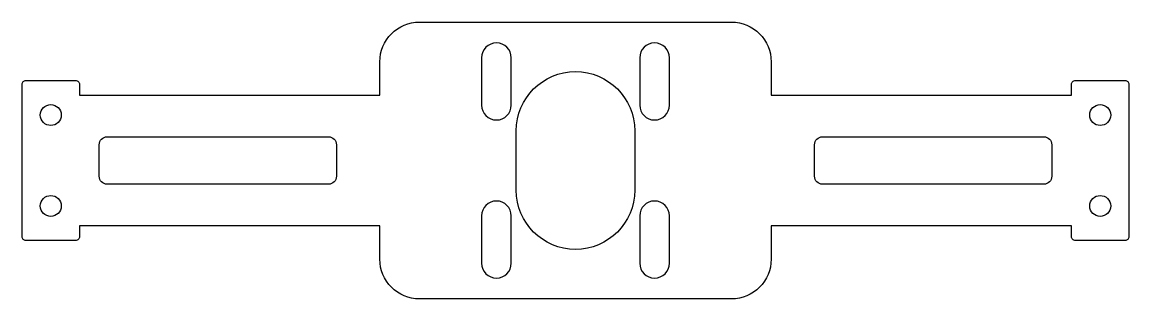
# Model space of a CAD drawing. Extents: x -140 to 140, y -35 to 35.
import ezdxf

# ---------------------------------------------------------------- set-up
doc = ezdxf.new("R2010")
doc.units = 0

msp = doc.modelspace()

# ---------------------------------------------------------------- linework, layer by layer
at = {"layer": '1'}
for points in [[(140, 19.25), (140, -19.25, -0.414214), (139, -20.25), (126.5, -20.25, -0.414214), (125.5, -19.25), (125.5, -16.5), (49.5, -16.5), (49.5, -25, -0.414214), (39.5, -35), (-39.5, -35, -0.414214), (-49.5, -25), (-49.5, -16.5), (-125.5, -16.5), (-125.5, -19.25, -0.414214), (-126.5, -20.25), (-139, -20.25, -0.414214), (-140, -19.25), (-140, 19.25, -0.414214), (-139, 20.25), (-126.5, 20.25, -0.414214), (-125.5, 19.25), (-125.5, 16.5), (-49.5, 16.5), (-49.5, 25, -0.414214), (-39.5, 35), (39.5, 35, -0.414214), (49.5, 25), (49.5, 16.5), (125.5, 16.5), (125.5, 19.25, -0.414214), (126.5, 20.25), (139, 20.25, -0.414214)], [(-16.25, 26, 1), (-23.75, 26), (-23.75, 14, 1), (-16.25, 14)], [(23.75, 26, 1), (16.25, 26), (16.25, 14, 1), (23.75, 14)], [(15, 7.5), (15, -7.5, -1), (-15, -7.5), (-15, 7.5, -1)], [(-60.5, 4), (-60.5, -4, -0.414214), (-62.5, -6), (-118.5, -6, -0.414214), (-120.5, -4), (-120.5, 4, -0.414214), (-118.5, 6), (-62.5, 6, -0.414214)], [(120.5, 4), (120.5, -4, -0.414214), (118.5, -6), (62.5, -6, -0.414214), (60.5, -4), (60.5, 4, -0.414214), (62.5, 6), (118.5, 6, -0.414214)], [(-16.25, -14, 1), (-23.75, -14), (-23.75, -26, 1), (-16.25, -26)], [(23.75, -14, 1), (16.25, -14), (16.25, -26, 1), (23.75, -26)]]:
    msp.add_lwpolyline(points, format="xyb", close=True, dxfattribs=at)
for centre in [(-132.75, 11.5), (132.75, 11.5), (-132.75, -11.5), (132.75, -11.5)]:
    msp.add_circle(centre, 2.65, dxfattribs=at)

doc.saveas('drawing.dxf')
